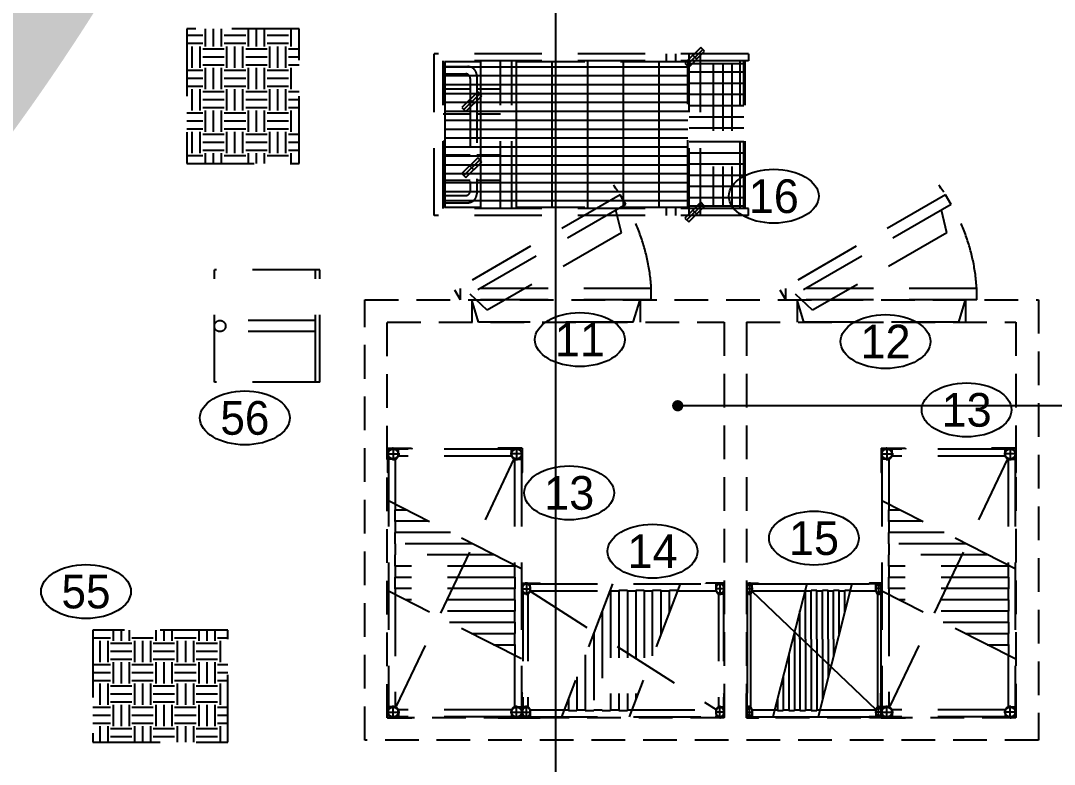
# Model space of a CAD drawing. Header units: millimetres. Extents: x 0 to 253659, y 0 to 59400.
# Drawn here: x 68366 to 72970, y 43958 to 47270 of the extents above; entities that cross this region are included whole.
import ezdxf
from ezdxf.enums import TextEntityAlignment as Align

# ---------------------------------------------------------------- set-up
doc = ezdxf.new("R2010")
doc.units = ezdxf.units.MM
doc.header["$LTSCALE"] = 200
doc.header["$MEASUREMENT"] = 0
doc.linetypes.add('HID', pattern=[2.3, 1.5, -0.8])
doc.layers.get('0').update_dxf_attribs({"linetype": 'CONTINUOUS'})
for name, color, linetype in [('1', 1, 'CONTINUOUS'), ('A-벽', 7, 'CONTINUOUS'), ('MRS', 9, 'CONTINUOUS'), ('MRS1', 9, 'CONTINUOUS'), ('ROOM-LINE', 4, 'CONTINUOUS'), ('주방기구(기존)', 8, 'HID'), ('주방기구-기호', 9, 'CONTINUOUS')]:
    doc.layers.add(name, color=color, linetype=linetype)
doc.styles.add('MRS', font='NGULIM.TTF', dxfattribs={"height": 150})
doc.styles.get("Standard").update_dxf_attribs({"font": ''})
doc.styles.get('Standard').set_extended_font_data('Gulim')

# ---------------------------------------------------------------- blocks, each defined once
blk = doc.blocks.new('4조립형STS팬랙1200600')
at = {"layer": 'MRS'}
for p, q in [((25.2, 3.2), (25.2, -54.5)), ((1174.8, 3.2), (1174.8, -54.5)), ((-2, -25.2), (54.1, -25.2)), ((3.5, -43.4), (0.2, -43.4)), ((4.7, -43.4), (3.9, -43.4)), ((4.3, -42.6), (4.3, -39.3)), ((4.3, -43), (4.3, -43.8)), ((4.3, -44.2), (4.3, -47.6)), ((5.1, -43.4), (8.4, -43.4)), ((42.9, -4.6), (39.6, -4.6)), ((44.1, -4.6), (43.3, -4.6)), ((43.7, -3.8), (43.7, -0.5)), ((43.7, -4.2), (43.7, -5)), ((43.7, -5.4), (43.7, -8.8)), ((44.5, -4.6), (47.8, -4.6)), ((1152.4, -563.1), (47.6, -36.9)), ((48.4, -34.6), (48.4, -3.6)), ((549, -34.6), (48.4, -34.6)), ((261.6, -596.4), (563.6, -3.6)), ((574.9, -34.6), (549, -34.6)), ((625.4, -32.6), (574.4, -32.6)), ((574.4, -34.6), (574.4, -32.6)), ((574.9, -350), (574.9, -32.6)), ((624.9, -350), (624.9, -32.6)), ((674.9, -34.6), (624.9, -34.6)), ((625.4, -34.6), (625.4, -32.6)), ((663.7, -596.4), (965.7, -3.6)), ((674.4, -34.6), (674.4, -32.6)), ((725.4, -32.6), (674.4, -32.6)), ((674.9, -350), (674.9, -32.6)), ((724.9, -350), (724.9, -32.6)), ((774.9, -34.6), (724.9, -34.6)), ((725.4, -34.6), (725.4, -32.6)), ((825.4, -32.6), (774.4, -32.6)), ((774.4, -34.6), (774.4, -32.6)), ((774.9, -378.1), (774.9, -32.6)), ((824.9, -279.9), (824.9, -32.6)), ((874.9, -34.6), (824.9, -34.6)), ((825.4, -34.6), (825.4, -32.6)), ((925.4, -32.6), (874.4, -32.6)), ((874.4, -34.6), (874.4, -32.6)), ((874.9, -181.8), (874.9, -32.6)), ((924.9, -83.7), (924.9, -32.6)), ((951.1, -34.6), (924.9, -34.6)), ((925.4, -34.6), (925.4, -32.6)), ((1151.6, -34.6), (951.1, -34.6)), ((1202, -25.2), (1145.9, -25.2)), ((1151.6, -34.6), (1151.6, -3.6)), ((1155.5, -4.6), (1152.2, -4.6)), ((1155.9, -4.6), (1156.7, -4.6)), ((1156.3, -3.8), (1156.3, -0.5)), ((1156.3, -4.2), (1156.3, -5)), ((1156.3, -5.4), (1156.3, -8.8)), ((1157.1, -4.6), (1160.4, -4.6)), ((1194.9, -43.4), (1191.6, -43.4)), ((1195.3, -43.4), (1196.1, -43.4)), ((1195.7, -42.6), (1195.7, -39.3)), ((1195.7, -43), (1195.7, -43.8)), ((1195.7, -44.2), (1195.7, -47.6)), ((1196.5, -43.4), (1199.8, -43.4)), ((34.6, -48.4), (3.6, -48.4)), ((34.6, -551.6), (34.6, -48.4)), ((524.9, -350), (524.9, -79.5)), ((1165.4, -48.4), (1196.4, -48.4)), ((1165.4, -551.6), (1165.4, -48.4)), ((3.6, -109.6), (1.7, -109.6)), ((1196.4, -109.6), (1198.3, -109.6)), ((1200, -106.6), (1198.3, -109.6)), ((474.9, -350), (474.9, -177.6)), ((424.9, -350), (424.9, -275.8)), ((424.9, -350), (424.9, -567.4)), ((474.9, -350), (474.9, -567.4)), ((524.9, -350), (524.9, -567.4)), ((574.9, -350), (574.9, -567.4)), ((624.9, -350), (624.9, -567.4)), ((674.9, -350), (674.9, -567.4)), ((724.9, -350), (724.9, -476.2)), ((774.9, -350), (774.9, -359.7)), ((374.9, -373.9), (374.9, -567.4)), ((0, -493.4), (1.7, -490.4)), ((3.6, -490.4), (1.7, -490.4)), ((324.9, -472.1), (324.9, -567.4)), ((1196.4, -490.4), (1198.3, -490.4)), ((1200, -493.4), (1198.3, -490.4)), ((34.6, -551.6), (3.6, -551.6)), ((4.3, -555.8), (4.3, -552.4)), ((25.2, -603.2), (25.2, -545.5)), ((1165.4, -551.6), (1196.4, -551.6)), ((1174.8, -603.2), (1174.8, -545.5)), ((1195.7, -555.8), (1195.7, -552.4)), ((-2, -574.8), (54.1, -574.8)), ((3.5, -556.6), (0.2, -556.6)), ((4.7, -556.6), (3.9, -556.6)), ((4.3, -557), (4.3, -556.2)), ((4.3, -557.4), (4.3, -560.7)), ((5.1, -556.6), (8.4, -556.6)), ((42.9, -595.4), (39.6, -595.4)), ((44.1, -595.4), (43.3, -595.4)), ((43.7, -594.6), (43.7, -591.2)), ((43.7, -595.8), (43.7, -595)), ((43.7, -596.2), (43.7, -599.5)), ((44.5, -595.4), (47.8, -595.4)), ((48.4, -565.4), (48.4, -596.4)), ((277.4, -565.4), (48.4, -565.4)), ((325.4, -567.4), (276.3, -567.4)), ((374.9, -565.4), (324.9, -565.4)), ((325.4, -565.4), (325.4, -567.4)), ((374.4, -565.4), (374.4, -567.4)), ((425.4, -567.4), (374.4, -567.4)), ((474.9, -565.4), (424.9, -565.4)), ((425.4, -565.4), (425.4, -567.4)), ((474.4, -565.4), (474.4, -567.4)), ((525.4, -567.4), (474.4, -567.4)), ((574.9, -565.4), (524.9, -565.4)), ((525.4, -565.4), (525.4, -567.4)), ((574.4, -565.4), (574.4, -567.4)), ((625.4, -567.4), (574.4, -567.4)), ((674.9, -565.4), (624.9, -565.4)), ((625.4, -565.4), (625.4, -567.4)), ((674.4, -565.4), (674.4, -567.4)), ((678.5, -567.4), (674.4, -567.4)), ((1151.6, -565.4), (679.5, -565.4)), ((1090.4, -596.4), (1090.4, -598.3)), ((1093.4, -600), (1090.4, -598.3)), ((1202, -574.8), (1145.9, -574.8)), ((1151.6, -565.4), (1151.6, -596.4)), ((1155.5, -595.4), (1152.2, -595.4)), ((1155.9, -595.4), (1156.7, -595.4)), ((1156.3, -594.6), (1156.3, -591.2)), ((1156.3, -595.8), (1156.3, -595)), ((1156.3, -596.2), (1156.3, -599.5)), ((1157.1, -595.4), (1160.4, -595.4)), ((1194.9, -556.6), (1191.6, -556.6)), ((1195.3, -556.6), (1196.1, -556.6)), ((1195.7, -557), (1195.7, -556.2)), ((1195.7, -557.4), (1195.7, -560.7)), ((1196.5, -556.6), (1199.8, -556.6))]:
    blk.add_line(p, q, dxfattribs=at)
for centre, radius in [((4.3, -43.4), 3.74), ((25.2, -25.2), 23.2), ((25.2, -25.2), 21.8), ((43.7, -4.6), 3.74), ((1174.8, -25.2), 23.2), ((1156.3, -4.6), 3.74), ((1174.8, -25.2), 21.8), ((1195.7, -43.4), 3.74), ((25.2, -574.8), 23.2), ((1174.8, -574.8), 23.2), ((4.3, -556.6), 3.74), ((25.2, -574.8), 21.8), ((43.7, -595.4), 3.74), ((1156.3, -595.4), 3.74), ((1174.8, -574.8), 21.8), ((1195.7, -556.6), 3.74)]:
    blk.add_circle(centre, radius, dxfattribs=at)
for centre, start, end in [((25.2, -25.2), 90, 180), ((25.2, -25.2), 291.7869, 338.2131), ((1174.8, -25.2), 201.7869, 248.2131), ((1174.8, -25.2), 0, 90), ((25.2, -574.8), 21.7869, 68.2131), ((1174.8, -574.8), 111.7869, 158.2131), ((25.2, -574.8), 180, 270), ((1174.8, -574.8), 270, 0)]:
    blk.add_arc(centre, 25.2, start, end, dxfattribs=at)
at = {"layer": 'MRS', "linetype": 'ByBlock'}
for p in [(1165.4, -551.4), (1165.4, -551.4), (1165.4, -551.4), (1165.4, -551.4), (1196.4, -551.6), (1196.4, -551.6)]:
    blk.add_point(p, dxfattribs=at)
at = {"layer": 'MRS1'}
for p, q in [((0, 0), (0, -106.6)), ((0, 0), (106.6, 0)), ((106.6, 0), (109.6, -1.7)), ((1093.4, 0), (1090.4, -1.7)), ((1200, 0), (1093.4, 0)), ((1200, 0), (1200, -106.6)), ((48.4, -3.6), (109.6, -3.6)), ((109.6, -3.6), (109.6, -1.7)), ((1151.6, -3.6), (109.6, -3.6)), ((1090.4, -3.6), (1090.4, -1.7)), ((1151.6, -3.6), (1090.4, -3.6)), ((3.6, -48.4), (3.6, -109.6)), ((1196.4, -48.4), (1196.4, -109.6)), ((0, -106.6), (1.7, -109.6)), ((3.6, -551.6), (3.6, -109.6)), ((1196.4, -551.6), (1196.4, -109.6)), ((0, -600), (0, -493.4)), ((3.6, -551.6), (3.6, -490.4)), ((1200, -600), (1200, -493.4)), ((48.4, -596.4), (109.6, -596.4)), ((106.6, -600), (109.6, -598.3)), ((109.6, -596.4), (109.6, -598.3)), ((1151.6, -596.4), (109.6, -596.4)), ((0, -600), (106.6, -600)), ((1200, -600), (1093.4, -600))]:
    blk.add_line(p, q, dxfattribs=at)
blk = doc.blocks.new('번호11', base_point=(105665.1, 86220.1))
at = {"color": 4}
blk.add_ellipse((105665.1, 86220.1), major_axis=(200, 0), ratio=0.6, dxfattribs=at)
at = {"style": 'MRS'}
blk.add_text('11', height=150, dxfattribs=at).set_placement((105665.1, 86220.1), align=Align.MIDDLE_CENTER)
blk = doc.blocks.new('번호12', base_point=(105169.1, 86544.7))
at = {"color": 4}
blk.add_ellipse((105169.1, 86544.7), major_axis=(200, 0), ratio=0.6, dxfattribs=at)
at = {"style": 'MRS'}
blk.add_text('12', height=150, dxfattribs=at).set_placement((105169.1, 86544.7), align=Align.MIDDLE_CENTER)
blk = doc.blocks.new('번호13', base_point=(107035.1, 84570.1))
at = {"color": 4}
blk.add_ellipse((107035.1, 84570.1), major_axis=(200, 0), ratio=0.6, dxfattribs=at)
at = {"style": 'MRS'}
blk.add_text('13', height=150, dxfattribs=at).set_placement((107035.1, 84570.1), align=Align.MIDDLE_CENTER)
blk = doc.blocks.new('번호14', base_point=(105982.3, 82631.3))
at = {"color": 4}
blk.add_ellipse((105982.3, 82631.3), major_axis=(200, 0), ratio=0.6, dxfattribs=at)
at = {"style": 'MRS'}
blk.add_text('14', height=150, dxfattribs=at).set_placement((105982.3, 82631.3), align=Align.MIDDLE_CENTER)
blk = doc.blocks.new('번호15', base_point=(104635.1, 82920.1))
at = {"color": 4}
blk.add_ellipse((104635.1, 82920.1), major_axis=(200, 0), ratio=0.6, dxfattribs=at)
at = {"style": 'MRS'}
blk.add_text('15', height=150, dxfattribs=at).set_placement((104635.1, 82920.1), align=Align.MIDDLE_CENTER)
blk = doc.blocks.new('번호16', base_point=(102135.1, 86120.1))
at = {"color": 4}
blk.add_ellipse((102135.1, 86120.1), major_axis=(200, 0), ratio=0.6, dxfattribs=at)
at = {"style": 'MRS'}
blk.add_text('16', height=150, dxfattribs=at).set_placement((102135.1, 86120.1), align=Align.MIDDLE_CENTER)
blk = doc.blocks.new('번호55', base_point=(196078, 167114.9))
at = {"color": 4}
blk.add_ellipse((196078, 167114.9), major_axis=(200, 0), ratio=0.6, dxfattribs=at)
blk.add_text('55', height=150).set_placement((196078, 167114.9), align=Align.MIDDLE_CENTER)
blk = doc.blocks.new('번호56', base_point=(183100.4, 164520.1))
at = {"color": 4}
blk.add_ellipse((183100.4, 164520.1), major_axis=(200, 0), ratio=0.6, dxfattribs=at)
blk.add_text('56', height=150).set_placement((183100.4, 164520.1), align=Align.MIDDLE_CENTER)

msp = doc.modelspace()

# ---------------------------------------------------------------- hatches: boundary and pattern name
at = {"layer": '주방기구(기존)'}
h = msp.add_hatch(dxfattribs=at)
h.set_pattern_fill('EARTH', color=256, scale=15, angle=90, style=0)
h.set_pattern_definition([(90, (69737.29, 41345.075), (-95.25, 95.25), [95.25, -95.25]), (90, (69701.57, 41345.075), (-95.25, 95.25), [95.25, -95.25]), (90, (69665.85, 41345.075), (-95.25, 95.25), [95.25, -95.25]), (180, (69653.94, 41356.98), (-95.25, -95.25), [95.25, -95.25]), (180, (69653.94, 41392.7), (-95.25, -95.25), [95.25, -95.25]), (180, (69653.94, 41428.42), (-95.25, -95.25), [95.25, -95.25])])
h.paths.add_polyline_path([(69106.392, 46633.344), (69606.392, 46633.344), (69606.392, 47233.344), (69106.392, 47233.344), (69106.392, 46633.344)])
h = msp.add_hatch(dxfattribs=at)
h.set_pattern_fill('GRATE', color=256, scale=50, style=0)
h.set_pattern_definition([(0, (69780.978, 44167.605), (0, 39.6875), []), (90, (69780.98, 44167.6), (-158.75, 1e-14), [])])
h.paths.add_polyline_path([(71338.282, 46437.884), (70253.2, 46437.884), (70253.2, 47086.138), (71338.282, 47086.138)])
h = msp.add_hatch(dxfattribs=at)
h.set_pattern_fill('EARTH', color=256, scale=15, angle=180, style=0)
h.set_pattern_definition([(180, (74576.415, 44686.84), (-95.25, -95.25), [95.25, -95.25]), (180, (74576.415, 44651.12), (-95.25, -95.25), [95.25, -95.25]), (180, (74576.415, 44615.4), (-95.25, -95.25), [95.25, -95.25]), (270, (74564.51, 44603.5), (95.25, -95.25), [95.25, -95.25]), (270, (74528.79, 44603.5), (95.25, -95.25), [95.25, -95.25]), (270, (74493.07, 44603.5), (95.25, -95.25), [95.25, -95.25])])
h.paths.add_polyline_path([(69288.146, 44055.944), (69288.146, 44555.944), (68688.146, 44555.944), (68688.146, 44055.944), (69288.146, 44055.944)])

# ---------------------------------------------------------------- linework, layer by layer
at = {"layer": '1'}
msp.add_line((70748.859, 53409.695), (70748.859, 39609.695), dxfattribs=at)
at = {"layer": 'ROOM-LINE'}
msp.add_line((75480.481, 45554.708), (71292.691, 45554.708), dxfattribs=at)
at = {"layer": 'ROOM-LINE', "const_width": 24.875}
msp.add_lwpolyline([(71280.366, 45552.276, 1), (71305.016, 45557.139, 1)], format="xyb", close=True, dxfattribs=at)
at = {"layer": '주방기구(기존)'}
for p, q in [((69606.392, 47233.344), (69106.392, 47233.344)), ((69106.392, 47233.344), (69106.392, 46633.344)), ((69606.392, 46633.344), (69606.392, 47233.344)), ((71394.908, 47150.865), (71324.197, 47080.155)), ((71412.585, 47133.188), (71394.908, 47150.865)), ((71607.159, 47122.204), (70207.36, 47122.204)), ((70207.36, 46401.819), (70207.36, 47122.204)), ((71242.902, 47091.138), (71242.902, 47122.204)), ((71283.742, 47091.138), (71283.742, 47122.204)), ((71403.747, 47142.026), (71333.036, 47071.316)), ((71341.875, 47062.477), (71412.585, 47133.188)), ((71343.282, 46401.819), (71343.282, 47122.204)), ((71359.552, 47115.51), (71377.23, 47097.832)), ((71393.5, 46401.819), (71393.5, 47122.204)), ((71607.159, 47122.204), (71607.159, 47091.138)), ((70248.2, 46432.884), (70248.2, 47091.138)), ((71607.159, 47091.138), (70248.2, 47091.138)), ((70248.2, 47065.06), (70357.688, 47065.06)), ((71338.282, 47086.138), (70253.2, 47086.138)), ((70253.2, 46437.884), (70253.2, 47086.138)), ((70503.119, 46432.884), (70503.119, 47091.138)), ((70554.057, 46432.884), (70554.057, 47091.138)), ((71324.197, 47080.155), (71341.875, 47062.477)), ((71338.282, 46437.884), (71338.282, 47086.138)), ((71343.282, 47079.589), (71587.617, 47079.589)), ((71450.006, 47079.589), (71450.006, 46444.433)), ((71492.823, 47079.589), (71492.823, 46444.433)), ((71534.254, 47079.589), (71534.254, 46444.433)), ((71570.646, 46432.884), (71570.646, 47091.138)), ((71587.617, 46432.884), (71587.617, 47091.138)), ((71592.339, 46432.884), (71592.339, 47091.138)), ((70248.2, 47032.724), (70348.57, 47032.724)), ((70368.57, 47012.724), (70368.57, 46511.298)), ((70397.688, 47025.06), (70397.688, 46498.962)), ((71343.282, 47042.154), (71587.617, 47042.154)), ((70368.57, 46965.39), (70248.2, 46965.39)), ((70503.119, 46965.39), (70397.688, 46965.39)), ((71343.282, 46991.692), (71587.617, 46991.692)), ((70402.176, 46953.32), (70331.465, 46882.609)), ((70411.014, 46944.481), (70340.304, 46873.77)), ((70349.143, 46864.932), (70419.853, 46935.642)), ((70366.82, 46917.965), (70384.498, 46900.287)), ((70419.853, 46935.642), (70402.176, 46953.32)), ((71343.282, 46942.165), (71587.617, 46942.165)), ((70331.465, 46882.609), (70349.143, 46864.932)), ((71343.282, 46891.703), (71587.617, 46891.703)), ((70368.57, 46852.862), (70248.2, 46852.862)), ((70503.119, 46852.862), (70397.688, 46852.862)), ((71343.282, 46842.175), (71587.617, 46842.175)), ((71343.282, 46792.648), (71587.617, 46792.648)), ((71343.282, 46731.375), (71587.617, 46731.375)), ((70368.57, 46671.161), (70248.2, 46671.161)), ((70402.176, 46659.091), (70331.465, 46588.38)), ((70411.014, 46650.252), (70340.304, 46579.541)), ((70349.143, 46570.703), (70419.853, 46641.413)), ((70503.119, 46671.161), (70397.688, 46671.161)), ((70419.853, 46641.413), (70402.176, 46659.091)), ((71343.282, 46681.847), (71587.617, 46681.847)), ((69106.392, 46633.344), (69606.392, 46633.344)), ((70366.82, 46623.736), (70384.498, 46606.058)), ((71343.282, 46632.32), (71587.617, 46632.32)), ((70368.57, 46558.633), (70248.2, 46558.633)), ((70331.465, 46588.38), (70349.143, 46570.703)), ((70503.119, 46558.633), (70397.688, 46558.633)), ((71343.282, 46581.858), (71587.617, 46581.858)), ((71343.282, 46532.331), (71587.617, 46532.331)), ((70248.2, 46491.298), (70348.57, 46491.298)), ((70248.2, 46458.962), (70357.688, 46458.962)), ((71035.989, 46494.714), (70299.867, 46069.714)), ((71060.989, 46451.413), (71035.989, 46494.714)), ((71394.908, 46461.546), (71324.197, 46390.835)), ((71343.282, 46481.869), (71587.617, 46481.869)), ((71412.585, 46443.868), (71394.908, 46461.546)), ((72485.317, 46494.714), (71749.195, 46069.714)), ((72510.317, 46451.413), (72485.317, 46494.714)), ((71607.159, 46432.884), (70248.2, 46432.884)), ((71338.282, 46437.884), (70253.2, 46437.884)), ((71060.989, 46451.413), (70324.867, 46026.413)), ((71041.707, 46324.811), (71017.688, 46426.413)), ((71242.902, 46401.819), (71242.902, 46432.884)), ((71283.742, 46401.819), (71283.742, 46432.884)), ((71403.747, 46452.707), (71333.036, 46381.996)), ((71341.875, 46373.157), (71412.585, 46443.868)), ((71343.282, 46444.433), (71587.617, 46444.433)), ((71359.552, 46426.19), (71377.23, 46408.513)), ((71607.159, 46401.819), (71607.159, 46432.884)), ((72510.317, 46451.413), (71774.195, 46026.413)), ((72491.035, 46324.811), (72467.016, 46426.413)), ((71607.159, 46401.819), (70207.36, 46401.819)), ((71324.197, 46390.835), (71341.875, 46373.157)), ((71041.707, 46324.811), (70444.149, 45979.811)), ((72491.035, 46324.811), (71893.477, 45979.811)), ((69698.859, 46159.695), (69228.859, 46159.695)), ((69228.859, 45659.695), (69228.859, 46159.695)), ((69678.859, 45659.695), (69678.859, 46159.695)), ((69698.859, 45659.695), (69698.859, 46159.695)), ((70324.867, 46026.413), (70299.867, 46069.714)), ((70324.867, 46026.413), (70324.867, 46076.413)), ((71174.867, 46076.413), (70324.867, 46076.413)), ((70444.149, 45979.811), (70368.168, 46051.413)), ((71174.867, 46026.413), (71174.867, 46076.413)), ((71774.195, 46026.413), (71749.195, 46069.714)), ((71774.195, 46026.413), (71774.195, 46076.413)), ((72624.195, 46076.413), (71774.195, 46076.413)), ((71893.477, 45979.811), (71817.496, 46051.413)), ((72624.195, 46026.413), (72624.195, 46076.413)), ((71174.867, 46026.413), (70324.867, 46026.413)), ((70404.867, 45926.413), (70374.867, 46026.413)), ((70374.867, 46026.413), (70374.867, 45926.413)), ((71094.867, 45926.413), (71124.867, 46026.413)), ((71124.867, 46026.413), (71124.867, 45926.413)), ((72624.195, 46026.413), (71774.195, 46026.413)), ((71854.195, 45926.413), (71824.195, 46026.413)), ((71824.195, 46026.413), (71824.195, 45926.413)), ((72544.195, 45926.413), (72574.195, 46026.413)), ((72574.195, 46026.413), (72574.195, 45926.413)), ((69678.859, 45934.695), (69253.859, 45934.695)), ((71094.867, 45926.413), (70404.867, 45926.413)), ((72544.195, 45926.413), (71854.195, 45926.413)), ((69678.859, 45884.695), (69253.859, 45884.695)), ((69698.859, 45659.695), (69228.859, 45659.695)), ((70000.203, 45365.319), (70106.806, 45365.319)), ((70000.203, 45365.319), (70000.203, 45258.716)), ((70025.427, 45367.352), (70025.427, 45311.234)), ((70042.823, 45361.007), (70039.487, 45361.007)), ((70043.222, 45361.007), (70044.018, 45361.007)), ((70043.62, 45361.804), (70043.62, 45365.141)), ((70043.62, 45360.609), (70043.62, 45361.406)), ((70043.62, 45360.21), (70043.62, 45356.874)), ((70044.417, 45361.007), (70047.753, 45361.007)), ((70048.634, 45330.733), (70048.634, 45361.733)), ((70551.773, 45361.733), (70048.634, 45361.733)), ((70106.806, 45365.319), (70109.794, 45363.594)), ((70109.794, 45361.733), (70109.794, 45363.594)), ((70493.601, 45365.319), (70490.613, 45363.594)), ((70490.613, 45361.733), (70490.613, 45363.594)), ((70600.203, 45365.319), (70493.601, 45365.319)), ((70551.773, 45330.733), (70551.773, 45361.733)), ((70555.99, 45361.007), (70552.653, 45361.007)), ((70557.185, 45361.007), (70556.388, 45361.007)), ((70556.786, 45361.804), (70556.786, 45365.141)), ((70556.786, 45360.609), (70556.786, 45361.406)), ((70556.786, 45360.21), (70556.786, 45356.874)), ((70557.583, 45361.007), (70560.92, 45361.007)), ((70574.98, 45367.352), (70574.98, 45311.234)), ((70600.203, 45365.319), (70600.203, 45258.716)), ((72198.859, 45365.319), (72305.462, 45365.319)), ((72198.859, 45365.319), (72198.859, 45258.716)), ((72224.083, 45367.352), (72224.083, 45311.234)), ((72241.479, 45361.007), (72238.143, 45361.007)), ((72241.878, 45361.007), (72242.674, 45361.007)), ((72242.276, 45361.804), (72242.276, 45365.141)), ((72242.276, 45360.609), (72242.276, 45361.406)), ((72242.276, 45360.21), (72242.276, 45356.874)), ((72243.073, 45361.007), (72246.409, 45361.007)), ((72247.29, 45330.733), (72247.29, 45361.733)), ((72750.429, 45361.733), (72247.29, 45361.733)), ((72305.462, 45365.319), (72308.45, 45363.594)), ((72308.45, 45361.733), (72308.45, 45363.594)), ((72692.257, 45365.319), (72689.269, 45363.594)), ((72689.269, 45361.733), (72689.269, 45363.594)), ((72798.859, 45365.319), (72692.257, 45365.319)), ((72750.429, 45330.733), (72750.429, 45361.733)), ((72754.646, 45361.007), (72751.309, 45361.007)), ((72755.841, 45361.007), (72755.044, 45361.007)), ((72755.442, 45361.804), (72755.442, 45365.141)), ((72755.442, 45360.609), (72755.442, 45361.406)), ((72755.442, 45360.21), (72755.442, 45356.874)), ((72756.239, 45361.007), (72759.576, 45361.007)), ((72773.635, 45367.352), (72773.635, 45311.234)), ((72798.859, 45365.319), (72798.859, 45258.716)), ((69996.987, 45340.095), (70054.659, 45340.095)), ((70004.027, 45321.605), (70000.69, 45321.605)), ((70034.789, 45316.889), (70003.789, 45316.889)), ((70003.789, 45316.889), (70003.789, 44213.75)), ((70004.425, 45321.605), (70005.222, 45321.605)), ((70004.823, 45322.402), (70004.823, 45325.739)), ((70004.823, 45321.207), (70004.823, 45322.004)), ((70004.823, 45320.808), (70004.823, 45317.472)), ((70005.62, 45321.605), (70008.957, 45321.605)), ((70034.789, 45316.889), (70034.789, 45090.233)), ((70563.315, 45317.731), (70037.091, 44212.907)), ((70551.773, 45330.733), (70048.634, 45330.733)), ((70603.42, 45340.095), (70545.747, 45340.095)), ((70565.618, 45316.889), (70596.618, 45316.889)), ((70565.618, 45316.889), (70565.618, 44844.803)), ((70594.786, 45321.605), (70591.45, 45321.605)), ((70595.982, 45321.605), (70595.185, 45321.605)), ((70595.583, 45322.402), (70595.583, 45325.739)), ((70595.583, 45321.207), (70595.583, 45322.004)), ((70595.583, 45320.808), (70595.583, 45317.472)), ((70596.38, 45321.605), (70599.717, 45321.605)), ((70596.618, 45316.889), (70596.618, 44213.75)), ((72195.643, 45340.095), (72253.315, 45340.095)), ((72202.682, 45321.605), (72199.346, 45321.605)), ((72233.445, 45316.889), (72202.445, 45316.889)), ((72202.445, 45316.889), (72202.445, 44213.75)), ((72203.081, 45321.605), (72203.878, 45321.605)), ((72203.479, 45322.402), (72203.479, 45325.739)), ((72203.479, 45321.207), (72203.479, 45322.004)), ((72203.479, 45320.808), (72203.479, 45317.472)), ((72204.276, 45321.605), (72207.613, 45321.605)), ((72233.445, 45316.889), (72233.445, 45090.233)), ((72761.971, 45317.731), (72235.747, 44212.907)), ((72750.429, 45330.733), (72247.29, 45330.733)), ((72802.076, 45340.095), (72744.403, 45340.095)), ((72764.274, 45316.889), (72795.274, 45316.889)), ((72764.274, 45316.889), (72764.274, 44844.803)), ((72793.442, 45321.605), (72790.106, 45321.605)), ((72794.637, 45321.605), (72793.841, 45321.605)), ((72794.239, 45322.402), (72794.239, 45325.739)), ((72794.239, 45321.207), (72794.239, 45322.004)), ((72794.239, 45320.808), (72794.239, 45317.472)), ((72795.036, 45321.605), (72798.372, 45321.605)), ((72795.274, 45316.889), (72795.274, 44213.75)), ((70000.203, 45258.716), (70001.928, 45255.728)), ((70600.203, 45258.716), (70598.478, 45255.728)), ((72198.859, 45258.716), (72200.584, 45255.728)), ((72798.859, 45258.716), (72797.134, 45255.728)), ((70003.789, 45255.728), (70001.928, 45255.728)), ((70596.618, 45255.728), (70598.478, 45255.728)), ((72202.445, 45255.728), (72200.584, 45255.728)), ((72795.274, 45255.728), (72797.134, 45255.728)), ((70596.618, 44829.01), (70003.789, 45131.025)), ((72795.274, 44829.01), (72202.445, 45131.025)), ((70032.789, 45090.733), (70032.789, 45039.733)), ((70034.789, 45090.733), (70032.789, 45090.733)), ((70083.859, 45090.233), (70032.789, 45090.233)), ((72231.445, 45090.733), (72231.445, 45039.733)), ((72233.445, 45090.733), (72231.445, 45090.733)), ((72282.515, 45090.233), (72231.445, 45090.233)), ((70182.005, 45040.233), (70032.789, 45040.233)), ((70034.789, 45039.733), (70032.789, 45039.733)), ((70034.789, 45040.233), (70034.789, 44990.233)), ((72380.661, 45040.233), (72231.445, 45040.233)), ((72233.445, 45039.733), (72231.445, 45039.733)), ((72233.445, 45040.233), (72233.445, 44990.233)), ((70032.789, 44990.733), (70032.789, 44939.733)), ((70034.789, 44990.733), (70032.789, 44990.733)), ((70280.15, 44990.233), (70032.789, 44990.233)), ((72231.445, 44990.733), (72231.445, 44939.733)), ((72233.445, 44990.733), (72231.445, 44990.733)), ((72478.806, 44990.233), (72231.445, 44990.233)), ((70378.295, 44940.233), (70032.789, 44940.233)), ((70034.789, 44939.733), (70032.789, 44939.733)), ((70034.789, 44940.233), (70034.789, 44890.233)), ((72576.951, 44940.233), (72231.445, 44940.233)), ((72233.445, 44939.733), (72231.445, 44939.733)), ((72233.445, 44940.233), (72233.445, 44890.233)), ((70034.789, 44890.733), (70032.789, 44890.733)), ((70032.789, 44890.733), (70032.789, 44839.733)), ((70476.441, 44890.233), (70032.789, 44890.233)), ((72233.445, 44890.733), (72231.445, 44890.733)), ((72231.445, 44890.733), (72231.445, 44839.733)), ((72675.097, 44890.233), (72231.445, 44890.233)), ((70567.618, 44843.784), (70567.618, 44839.733)), ((72766.274, 44843.784), (72766.274, 44839.733)), ((70567.618, 44840.233), (70032.789, 44840.233)), ((70034.789, 44839.733), (70032.789, 44839.733)), ((70034.789, 44840.233), (70034.789, 44790.233)), ((70565.618, 44840.233), (70565.618, 44790.233)), ((70565.618, 44839.733), (70567.618, 44839.733)), ((72766.274, 44840.233), (72231.445, 44840.233)), ((72233.445, 44839.733), (72231.445, 44839.733)), ((72233.445, 44840.233), (72233.445, 44790.233)), ((72764.274, 44840.233), (72764.274, 44790.233)), ((72764.274, 44839.733), (72766.274, 44839.733)), ((70032.789, 44790.733), (70032.789, 44739.733)), ((70034.789, 44790.733), (70032.789, 44790.733)), ((70567.618, 44790.233), (70032.789, 44790.233)), ((70565.618, 44790.733), (70567.618, 44790.733)), ((70567.618, 44790.733), (70567.618, 44739.733)), ((70599.531, 44765.319), (70599.531, 44658.716)), ((70599.531, 44765.319), (70679.483, 44765.319)), ((70618.449, 44768.535), (70618.449, 44710.863)), ((70631.719, 44760.699), (70629.217, 44760.699)), ((70632.615, 44760.699), (70632.018, 44760.699)), ((70632.317, 44761.496), (70632.317, 44764.832)), ((70632.317, 44761.097), (70632.317, 44760.301)), ((70632.317, 44759.902), (70632.317, 44756.566)), ((70632.914, 44760.699), (70635.417, 44760.699)), ((70635.854, 44730.733), (70635.854, 44761.733)), ((70635.854, 44761.733), (71463.208, 44761.733)), ((70679.483, 44765.319), (70681.724, 44763.594)), ((70681.724, 44761.733), (70681.724, 44763.594)), ((71001.763, 44761.733), (70775.252, 44168.905)), ((71303.355, 44761.733), (71076.843, 44168.905)), ((71419.579, 44765.319), (71417.338, 44763.594)), ((71417.338, 44761.733), (71417.338, 44763.594)), ((71499.531, 44765.319), (71419.579, 44765.319)), ((71463.208, 44730.733), (71463.208, 44761.733)), ((71466.148, 44760.699), (71463.646, 44760.699)), ((71466.447, 44760.699), (71467.045, 44760.699)), ((71466.746, 44761.496), (71466.746, 44764.832)), ((71466.746, 44761.097), (71466.746, 44760.301)), ((71466.746, 44759.902), (71466.746, 44756.566)), ((71467.343, 44760.699), (71469.846, 44760.699)), ((71480.613, 44768.535), (71480.613, 44710.863)), ((71499.531, 44765.319), (71499.531, 44658.716)), ((72231.445, 44790.733), (72231.445, 44739.733)), ((72233.445, 44790.733), (72231.445, 44790.733)), ((72766.274, 44790.233), (72231.445, 44790.233)), ((72764.274, 44790.733), (72766.274, 44790.733)), ((72766.274, 44790.733), (72766.274, 44739.733)), ((70596.618, 44426.887), (70003.789, 44728.903)), ((70567.618, 44740.233), (70032.789, 44740.233)), ((70034.789, 44739.733), (70032.789, 44739.733)), ((70034.789, 44740.233), (70034.789, 44213.75)), ((70565.618, 44740.233), (70565.618, 44690.233)), ((70565.618, 44739.733), (70567.618, 44739.733)), ((70598.007, 44740.095), (70640.095, 44740.095)), ((70602.168, 44721.902), (70599.665, 44721.902)), ((70625.47, 44716.889), (70602.22, 44716.889)), ((70602.22, 44716.889), (70602.22, 44213.75)), ((70603.064, 44721.902), (70602.466, 44721.902)), ((70602.765, 44722.699), (70602.765, 44726.036)), ((70602.765, 44722.301), (70602.765, 44721.504)), ((70602.765, 44721.105), (70602.765, 44717.769)), ((70603.363, 44721.902), (70605.865, 44721.902)), ((70625.47, 44716.889), (70625.47, 44213.75)), ((70635.222, 44728.431), (71463.84, 44202.207)), ((70635.854, 44730.733), (70989.919, 44730.733)), ((70990.683, 44732.733), (70993.72, 44732.733)), ((70993.345, 44732.733), (70993.345, 44197.905)), ((70993.345, 44730.733), (71030.845, 44730.733)), ((70993.72, 44730.733), (70993.72, 44732.733)), ((71030.47, 44732.733), (71068.72, 44732.733)), ((71030.47, 44730.733), (71030.47, 44732.733)), ((71030.845, 44732.733), (71030.845, 44197.905)), ((71068.345, 44732.733), (71068.345, 44197.905)), ((71068.345, 44730.733), (71105.845, 44730.733)), ((71068.72, 44730.733), (71068.72, 44732.733)), ((71105.47, 44732.733), (71143.72, 44732.733)), ((71105.47, 44730.733), (71105.47, 44732.733)), ((71105.845, 44732.733), (71105.845, 44244.809)), ((71143.345, 44732.733), (71143.345, 44342.955)), ((71143.345, 44730.733), (71180.845, 44730.733)), ((71143.72, 44730.733), (71143.72, 44732.733)), ((71180.47, 44730.733), (71180.47, 44732.733)), ((71180.47, 44732.733), (71218.72, 44732.733)), ((71180.845, 44441.1), (71180.845, 44732.733)), ((71218.345, 44539.245), (71218.345, 44732.733)), ((71218.345, 44730.733), (71255.845, 44730.733)), ((71218.72, 44730.733), (71218.72, 44732.733)), ((71255.47, 44730.733), (71255.47, 44732.733)), ((71255.47, 44732.733), (71292.274, 44732.733)), ((71255.845, 44637.391), (71255.845, 44732.733)), ((71291.51, 44730.733), (71463.208, 44730.733)), ((71501.056, 44740.095), (71458.968, 44740.095)), ((71473.592, 44716.889), (71496.842, 44716.889)), ((71473.592, 44716.889), (71473.592, 44213.75)), ((71495.7, 44721.902), (71493.197, 44721.902)), ((71495.998, 44721.902), (71496.596, 44721.902)), ((71496.297, 44722.699), (71496.297, 44726.036)), ((71496.297, 44722.301), (71496.297, 44721.504)), ((71496.297, 44721.105), (71496.297, 44717.769)), ((71496.842, 44716.889), (71496.842, 44213.75)), ((71496.895, 44721.902), (71499.397, 44721.902)), ((72795.274, 44426.887), (72202.445, 44728.903)), ((72766.274, 44740.233), (72231.445, 44740.233)), ((72233.445, 44739.733), (72231.445, 44739.733)), ((72233.445, 44740.233), (72233.445, 44213.75)), ((72764.274, 44740.233), (72764.274, 44690.233)), ((72764.274, 44739.733), (72766.274, 44739.733)), ((70567.618, 44690.233), (70079.693, 44690.233)), ((70565.618, 44690.733), (70567.618, 44690.733)), ((70567.618, 44690.733), (70567.618, 44639.733)), ((70599.531, 44658.716), (70600.825, 44655.728)), ((71499.531, 44658.716), (71498.237, 44655.728)), ((72766.274, 44690.233), (72278.349, 44690.233)), ((72764.274, 44690.733), (72766.274, 44690.733)), ((72766.274, 44690.733), (72766.274, 44639.733)), ((70567.618, 44640.233), (70177.839, 44640.233)), ((70565.618, 44640.233), (70565.618, 44590.233)), ((70565.618, 44639.733), (70567.618, 44639.733)), ((70602.22, 44655.728), (70600.825, 44655.728)), ((70955.845, 44641.557), (70955.845, 44197.905)), ((71496.842, 44655.728), (71498.237, 44655.728)), ((72766.274, 44640.233), (72376.495, 44640.233)), ((72764.274, 44640.233), (72764.274, 44590.233)), ((72764.274, 44639.733), (72766.274, 44639.733)), ((70275.984, 44590.233), (70567.618, 44590.233)), ((70565.618, 44590.733), (70567.618, 44590.733)), ((70567.618, 44590.733), (70567.618, 44539.733)), ((72474.64, 44590.233), (72766.274, 44590.233)), ((72764.274, 44590.733), (72766.274, 44590.733)), ((72766.274, 44590.733), (72766.274, 44539.733)), ((69288.146, 44555.944), (68688.146, 44555.944)), ((68688.146, 44555.944), (68688.146, 44055.944)), ((69288.146, 44055.944), (69288.146, 44555.944)), ((70374.13, 44540.233), (70567.618, 44540.233)), ((70565.618, 44540.233), (70565.618, 44490.233)), ((70565.618, 44539.733), (70567.618, 44539.733)), ((70918.345, 44543.411), (70918.345, 44197.905)), ((72572.786, 44540.233), (72766.274, 44540.233)), ((72764.274, 44540.233), (72764.274, 44490.233)), ((72764.274, 44539.733), (72766.274, 44539.733)), ((70472.275, 44490.233), (70567.618, 44490.233)), ((70565.618, 44490.733), (70567.618, 44490.733)), ((70567.618, 44490.733), (70567.618, 44441.661)), ((72670.931, 44490.233), (72766.274, 44490.233)), ((72764.274, 44490.733), (72766.274, 44490.733)), ((72766.274, 44490.733), (72766.274, 44441.661)), ((70565.618, 44442.68), (70565.618, 44213.75)), ((70880.845, 44445.266), (70880.845, 44197.905)), ((72764.274, 44442.68), (72764.274, 44213.75)), ((70843.345, 44347.12), (70843.345, 44197.905)), ((70000.203, 44271.922), (70001.928, 44274.91)), ((70000.203, 44165.319), (70000.203, 44271.922)), ((70003.789, 44274.91), (70001.928, 44274.91)), ((70596.618, 44274.91), (70598.478, 44274.91)), ((70600.203, 44271.922), (70598.478, 44274.91)), ((70599.531, 44271.922), (70600.825, 44274.91)), ((70599.531, 44165.319), (70599.531, 44271.922)), ((70600.203, 44165.319), (70600.203, 44271.922)), ((70602.22, 44274.91), (70600.825, 44274.91)), ((70805.845, 44248.975), (70805.845, 44197.905)), ((71496.842, 44274.91), (71498.237, 44274.91)), ((71499.531, 44271.922), (71498.237, 44274.91)), ((71499.531, 44165.319), (71499.531, 44271.922)), ((72198.859, 44271.922), (72200.584, 44274.91)), ((72198.859, 44165.319), (72198.859, 44271.922)), ((72202.445, 44274.91), (72200.584, 44274.91)), ((72795.274, 44274.91), (72797.134, 44274.91)), ((72798.859, 44271.922), (72797.134, 44274.91)), ((72798.859, 44165.319), (72798.859, 44271.922)), ((70004.027, 44209.033), (70000.69, 44209.033)), ((70034.789, 44213.75), (70003.789, 44213.75)), ((70004.425, 44209.033), (70005.222, 44209.033)), ((70004.823, 44209.83), (70004.823, 44213.166)), ((70004.823, 44209.431), (70004.823, 44208.634)), ((70004.823, 44208.236), (70004.823, 44204.899)), ((70005.62, 44209.033), (70008.957, 44209.033)), ((70025.427, 44163.286), (70025.427, 44219.404)), ((70048.634, 44199.905), (70048.634, 44168.905)), ((70551.773, 44199.905), (70048.634, 44199.905)), ((70551.773, 44199.905), (70551.773, 44168.905)), ((70565.618, 44213.75), (70596.618, 44213.75)), ((70574.98, 44163.286), (70574.98, 44219.404)), ((70594.786, 44209.033), (70591.45, 44209.033)), ((70595.982, 44209.033), (70595.185, 44209.033)), ((70595.583, 44209.83), (70595.583, 44213.166)), ((70595.583, 44209.431), (70595.583, 44208.634)), ((70595.583, 44208.236), (70595.583, 44204.899)), ((70596.38, 44209.033), (70599.717, 44209.033)), ((70602.168, 44208.736), (70599.665, 44208.736)), ((70625.47, 44213.75), (70602.22, 44213.75)), ((70603.064, 44208.736), (70602.466, 44208.736)), ((70602.765, 44209.533), (70602.765, 44212.869)), ((70602.765, 44208.337), (70602.765, 44209.134)), ((70602.765, 44207.939), (70602.765, 44204.602)), ((70603.363, 44208.736), (70605.865, 44208.736)), ((70618.449, 44162.103), (70618.449, 44219.775)), ((70635.854, 44199.905), (70635.854, 44168.905)), ((70635.854, 44199.905), (70805.845, 44199.905)), ((70805.47, 44199.905), (70805.47, 44197.905)), ((70805.47, 44197.905), (70843.72, 44197.905)), ((70843.345, 44199.905), (70880.845, 44199.905)), ((70843.72, 44199.905), (70843.72, 44197.905)), ((70880.47, 44199.905), (70880.47, 44197.905)), ((70880.47, 44197.905), (70918.72, 44197.905)), ((70918.345, 44199.905), (70955.845, 44199.905)), ((70918.72, 44199.905), (70918.72, 44197.905)), ((70955.47, 44199.905), (70955.47, 44197.905)), ((70955.47, 44197.905), (70993.72, 44197.905)), ((70993.345, 44199.905), (71030.845, 44199.905)), ((70993.72, 44199.905), (70993.72, 44197.905)), ((71030.47, 44199.905), (71030.47, 44197.905)), ((71030.47, 44197.905), (71068.72, 44197.905)), ((71068.345, 44199.905), (71463.208, 44199.905)), ((71068.72, 44199.905), (71068.72, 44197.905)), ((71463.208, 44199.905), (71463.208, 44168.905)), ((71473.592, 44213.75), (71496.842, 44213.75)), ((71480.613, 44162.103), (71480.613, 44219.775)), ((71495.7, 44208.736), (71493.197, 44208.736)), ((71495.998, 44208.736), (71496.596, 44208.736)), ((71496.297, 44209.533), (71496.297, 44212.869)), ((71496.297, 44208.337), (71496.297, 44209.134)), ((71496.297, 44207.939), (71496.297, 44204.602)), ((71496.895, 44208.736), (71499.397, 44208.736)), ((72202.682, 44209.033), (72199.346, 44209.033)), ((72233.445, 44213.75), (72202.445, 44213.75)), ((72203.081, 44209.033), (72203.878, 44209.033)), ((72203.479, 44209.83), (72203.479, 44213.166)), ((72203.479, 44209.431), (72203.479, 44208.634)), ((72203.479, 44208.236), (72203.479, 44204.899)), ((72204.276, 44209.033), (72207.613, 44209.033)), ((72224.083, 44163.286), (72224.083, 44219.404)), ((72247.29, 44199.905), (72247.29, 44168.905)), ((72750.429, 44199.905), (72247.29, 44199.905)), ((72750.429, 44199.905), (72750.429, 44168.905)), ((72764.274, 44213.75), (72795.274, 44213.75)), ((72773.635, 44163.286), (72773.635, 44219.404)), ((72793.442, 44209.033), (72790.106, 44209.033)), ((72794.637, 44209.033), (72793.841, 44209.033)), ((72794.239, 44209.83), (72794.239, 44213.166)), ((72794.239, 44209.431), (72794.239, 44208.634)), ((72794.239, 44208.236), (72794.239, 44204.899)), ((72795.036, 44209.033), (72798.372, 44209.033)), ((69996.987, 44190.543), (70054.659, 44190.543)), ((70000.203, 44165.319), (70106.806, 44165.319)), ((70042.823, 44169.631), (70039.487, 44169.631)), ((70043.222, 44169.631), (70044.018, 44169.631)), ((70043.62, 44170.428), (70043.62, 44173.764)), ((70043.62, 44170.029), (70043.62, 44169.233)), ((70043.62, 44168.834), (70043.62, 44165.498)), ((70044.417, 44169.631), (70047.753, 44169.631)), ((70551.773, 44168.905), (70048.634, 44168.905)), ((70106.806, 44165.319), (70109.794, 44167.044)), ((70109.794, 44168.905), (70109.794, 44167.044)), ((70490.613, 44168.905), (70490.613, 44167.044)), ((70493.601, 44165.319), (70490.613, 44167.044)), ((70493.601, 44165.319), (70679.483, 44165.319)), ((70545.747, 44190.543), (70640.095, 44190.543)), ((70555.99, 44169.631), (70552.653, 44169.631)), ((70557.185, 44169.631), (70556.388, 44169.631)), ((70556.786, 44170.428), (70556.786, 44173.764)), ((70556.786, 44170.029), (70556.786, 44169.233)), ((70556.786, 44168.834), (70556.786, 44165.498)), ((70557.583, 44169.631), (70560.92, 44169.631)), ((70631.719, 44169.939), (70629.217, 44169.939)), ((70632.615, 44169.939), (70632.018, 44169.939)), ((70632.317, 44170.736), (70632.317, 44174.073)), ((70632.317, 44169.541), (70632.317, 44170.338)), ((70632.317, 44169.142), (70632.317, 44165.806)), ((70632.914, 44169.939), (70635.417, 44169.939)), ((70635.854, 44168.905), (71463.208, 44168.905)), ((70679.483, 44165.319), (70681.724, 44167.044)), ((70681.724, 44168.905), (70681.724, 44167.044)), ((71417.338, 44168.905), (71417.338, 44167.044)), ((71419.579, 44165.319), (71417.338, 44167.044)), ((71499.531, 44165.319), (71419.579, 44165.319)), ((71501.056, 44190.543), (71458.968, 44190.543)), ((71466.148, 44169.939), (71463.646, 44169.939)), ((71466.447, 44169.939), (71467.045, 44169.939)), ((71466.746, 44170.736), (71466.746, 44174.073)), ((71466.746, 44169.541), (71466.746, 44170.338)), ((71466.746, 44169.142), (71466.746, 44165.806)), ((71467.343, 44169.939), (71469.846, 44169.939)), ((72195.643, 44190.543), (72253.315, 44190.543)), ((72198.859, 44165.319), (72305.462, 44165.319)), ((72241.479, 44169.631), (72238.143, 44169.631)), ((72241.878, 44169.631), (72242.674, 44169.631)), ((72242.276, 44170.428), (72242.276, 44173.764)), ((72242.276, 44170.029), (72242.276, 44169.233)), ((72242.276, 44168.834), (72242.276, 44165.498)), ((72243.073, 44169.631), (72246.409, 44169.631)), ((72750.429, 44168.905), (72247.29, 44168.905)), ((72305.462, 44165.319), (72308.45, 44167.044)), ((72308.45, 44168.905), (72308.45, 44167.044)), ((72689.269, 44168.905), (72689.269, 44167.044)), ((72692.257, 44165.319), (72689.269, 44167.044)), ((72798.859, 44165.319), (72692.257, 44165.319)), ((72802.076, 44190.543), (72744.403, 44190.543)), ((72754.646, 44169.631), (72751.309, 44169.631)), ((72755.841, 44169.631), (72755.044, 44169.631)), ((72755.442, 44170.428), (72755.442, 44173.764)), ((72755.442, 44170.029), (72755.442, 44169.233)), ((72755.442, 44168.834), (72755.442, 44165.498)), ((72756.239, 44169.631), (72759.576, 44169.631)), ((68688.146, 44055.944), (69288.146, 44055.944))]:
    msp.add_line(p, q, dxfattribs=at)
at = {"layer": '주방기구(기존)', "ltscale": 0.5}
for p, q in [((69898.859, 46026.413), (72898.859, 46026.413)), ((69898.859, 44065.319), (69898.859, 46026.413)), ((72898.859, 46026.413), (72898.859, 44065.319)), ((69998.859, 44165.319), (69998.859, 45926.413)), ((69998.859, 45926.413), (71499.531, 45926.413)), ((71499.531, 45926.413), (71499.531, 44165.319)), ((71599.531, 45926.413), (71599.531, 44165.319)), ((71599.531, 45926.413), (72798.859, 45926.413)), ((72798.859, 45926.413), (72798.859, 44165.319)), ((71499.531, 44165.319), (69998.859, 44165.319)), ((72798.859, 44165.319), (71599.531, 44165.319)), ((72898.859, 44065.319), (69898.859, 44065.319))]:
    msp.add_line(p, q, dxfattribs=at)
at = {"layer": '주방기구(기존)'}
for centre, radius in [((69253.859, 45909.695), 25), ((70025.427, 45340.095), 23.207), ((70025.427, 45340.095), 21.763), ((70043.62, 45361.007), 3.735), ((70574.98, 45340.095), 23.207), ((70556.786, 45361.007), 3.735), ((70574.98, 45340.095), 21.763), ((72224.083, 45340.095), 23.207), ((72224.083, 45340.095), 21.763), ((72242.276, 45361.007), 3.735), ((72773.635, 45340.095), 23.207), ((72755.442, 45361.007), 3.735), ((72773.635, 45340.095), 21.763), ((70004.823, 45321.605), 3.735), ((70595.583, 45321.605), 3.735), ((72203.479, 45321.605), 3.735), ((72794.239, 45321.605), 3.735), ((70004.823, 44209.033), 3.735), ((70025.427, 44190.543), 23.207), ((70025.427, 44190.543), 21.763), ((70574.98, 44190.543), 23.207), ((70574.98, 44190.543), 21.763), ((70595.583, 44209.033), 3.735), ((72203.479, 44209.033), 3.735), ((72224.083, 44190.543), 23.207), ((72224.083, 44190.543), 21.763), ((72773.635, 44190.543), 23.207), ((72773.635, 44190.543), 21.763), ((72794.239, 44209.033), 3.735), ((70043.62, 44169.631), 3.735), ((70556.786, 44169.631), 3.735), ((72242.276, 44169.631), 3.735), ((72755.442, 44169.631), 3.735)]:
    msp.add_circle(centre, radius, dxfattribs=at)
for centre, radius, start, end in [((70357.688, 47025.06), 40, 0, 90), ((70348.57, 47012.724), 20, 0, 90), ((70348.57, 46511.298), 20, 270, 0), ((70357.688, 46498.962), 40, 270, 0), ((70324.867, 46026.413), 851.469, 3.366461, 36.840422), ((71774.195, 46026.413), 851.469, 3.366461, 36.840422), ((70025.427, 45340.095), 25.224, 90, 180), ((70574.98, 45340.095), 25.224, 0, 90), ((72224.083, 45340.095), 25.224, 90, 180), ((72773.635, 45340.095), 25.224, 0, 90), ((70025.427, 45340.095), 25.224, 291.786861, 338.213139), ((70574.98, 45340.095), 25.224, 201.786861, 248.213139), ((72224.083, 45340.095), 25.224, 291.786861, 338.213139), ((72773.635, 45340.095), 25.224, 201.786861, 248.213139), ((70025.427, 44190.543), 25.224, 21.786861, 68.213139), ((70574.98, 44190.543), 25.224, 111.786861, 158.213139), ((72224.083, 44190.543), 25.224, 21.786861, 68.213139), ((72773.635, 44190.543), 25.224, 111.786861, 158.213139), ((70025.427, 44190.543), 25.224, 180, 270), ((70574.98, 44190.543), 25.224, 270, 0), ((72224.083, 44190.543), 25.224, 180, 270), ((72773.635, 44190.543), 25.224, 270, 0)]:
    msp.add_arc(centre, radius, start, end, dxfattribs=at)
for centre, major_axis, start_param, end_param in [((70618.449, 44740.095), (0, 25.224), 0, 1.57079633), ((70618.449, 44740.095), (0, 23.207), 1.57079633, 7.85398163), ((70618.449, 44740.095), (0, 21.763), 1.57079633, 7.85398163), ((70632.317, 44760.699), (0, 3.735), 1.57079633, 7.85398163), ((71480.613, 44740.095), (0, 23.207), 1.57079633, 7.85398163), ((71466.746, 44760.699), (0, 3.735), 1.57079633, 7.85398163), ((71480.613, 44740.095), (0, 21.763), 1.57079633, 7.85398163), ((71480.613, 44740.095), (0, 25.224), -1.57079633, 0), ((70602.765, 44721.902), (0, 3.735), 1.57079633, 7.85398163), ((70618.449, 44740.095), (0, 25.224), 3.52184511, 4.33213652), ((71480.613, 44740.095), (0, 25.224), 1.95104878, 2.7613402), ((71496.297, 44721.902), (0, 3.735), 1.57079633, 7.85398163), ((70602.765, 44208.736), (0, 3.735), 1.57079633, 7.85398163), ((70618.449, 44190.543), (0, 23.207), 1.57079633, 7.85398163), ((70618.449, 44190.543), (0, 21.763), 1.57079633, 7.85398163), ((70618.449, 44190.543), (0, 25.224), -1.19054387, -0.38025246), ((71480.613, 44190.543), (0, 25.224), 0.38025246, 1.19054387), ((71480.613, 44190.543), (0, 23.207), 1.57079633, 7.85398163), ((71480.613, 44190.543), (0, 21.763), 1.57079633, 7.85398163), ((71496.297, 44208.736), (0, 3.735), 1.57079633, 7.85398163), ((70618.449, 44190.543), (0, 25.224), 1.57079633, 3.14159265), ((70632.317, 44169.939), (0, 3.735), 1.57079633, 7.85398163), ((71466.746, 44169.939), (0, 3.735), 1.57079633, 7.85398163), ((71480.613, 44190.543), (0, 25.224), 3.14159265, 4.71238898)]:
    msp.add_ellipse(centre, major_axis=major_axis, ratio=0.75, start_param=start_param, end_param=end_param, dxfattribs=at)
for p in [(70551.773, 45361.733), (72750.429, 45361.733), (70551.558, 45330.733), (72750.214, 45330.733), (70602.22, 44716.889), (70625.47, 44716.673)]:
    msp.add_point(p, dxfattribs=at)

# ---------------------------------------------------------------- block references
at = {"layer": '주방기구(기존)', "xscale": 0.5, "rotation": 180}
msp.add_blockref('4조립형STS팬랙1200600', (72199.531, 44165.319), dxfattribs=at)
at = {"layer": '주방기구-기호'}
for name, p in [('번호16', (71720.567, 46487.983)), ('번호11', (70856.694, 45849.346)), ('번호12', (72218.265, 45840.636)), ('번호13', (72579.28, 45536.403)), ('번호56', (69364.74, 45500.615)), ('번호13', (70809.227, 45166.644)), ('번호15', (71899.531, 44965.319)), ('번호14', (71180.368, 44906.699)), ('번호55', (68657.102, 44727.343))]:
    msp.add_blockref(name, p, dxfattribs=at)

# ---------------------------------------------------------------- texts
at = {"layer": 'A-벽', "insert": (56860.275, 56025.894), "char_height": 20000, "attachment_point": 1}
msp.add_mtext_dynamic_manual_height_columns('2', width=367.11901, gutter_width=12.5, heights=[0], dxfattribs=at)

doc.saveas('drawing.dxf')
